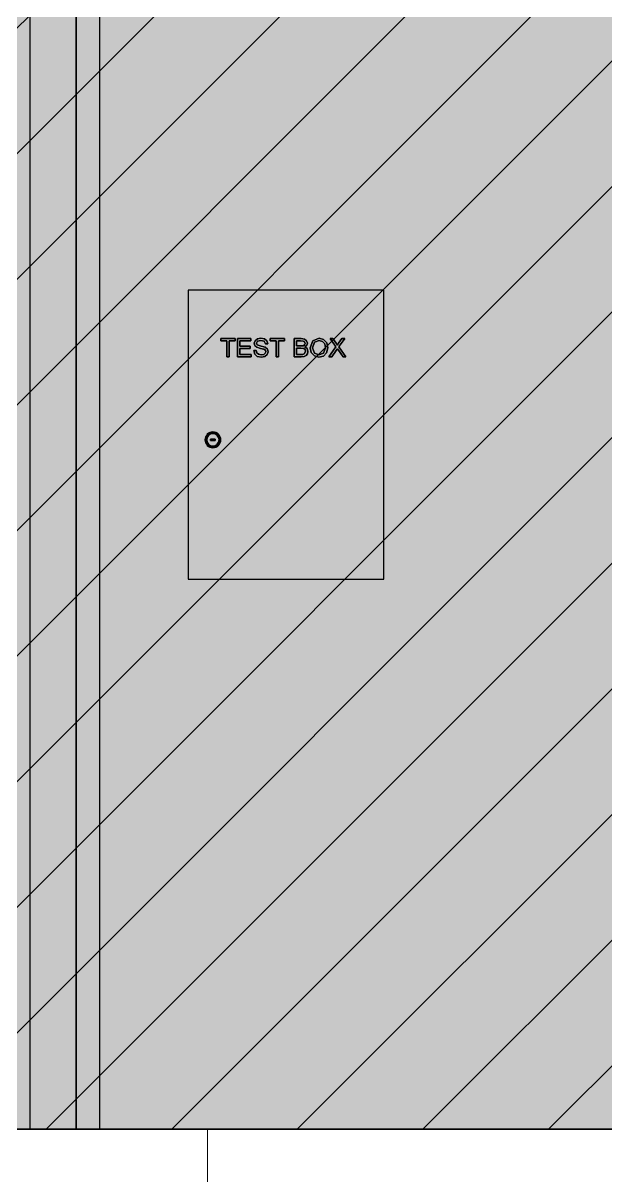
# Model space of a CAD drawing. Header units: millimetres. Extents: x 2519235 to 7246330, y 25937 to 201821.
# Drawn here: x 3260127 to 3260753, y 102240 to 103476 of the extents above; entities that cross this region are included whole.
import ezdxf
from ezdxf.xclip import XClip

# ---------------------------------------------------------------- set-up
doc = ezdxf.new("R2010")
doc.units = ezdxf.units.MM
doc.header["$XCLIPFRAME"] = 0
doc.set_wipeout_variables(frame=1)
doc.linetypes.add('HIDDEN', pattern=[0.375, 0.25, -0.125])
doc.linetypes.add('TA_GL_005.00000', pattern=[13.75, 5, -1.25, 1.25, -1.25, 5])
for name, color, linetype in [('000 - 0_HIDE_OBJ_FRAMING_DEF_SUB_1', 7, 'Continuous'), ('000 - 0_SYM_DWG_GRIDLINE_MAIN_COLOR_251', 7, 'Continuous'), ('000 - CONCRETE_COL_WIPEOUT_', 7, 'Continuous'), ('000 - CONCRETE_PRECAST_HATCH_', 7, 'Continuous'), ('000 - H A T C H', 7, 'Continuous'), ('_Wall-PRECAST-E1', 7, 'HIDDEN')]:
    doc.layers.add(name, color=color, linetype=linetype)
doc.styles.add('TA', font='', dxfattribs={"height": 4.5})
doc.styles.get('TA').set_extended_font_data('Cordia New')

# ---------------------------------------------------------------- blocks, each defined once
blk = doc.blocks.new('W-1-PP17-ENT1_REV02_20260415-163809_PP17_ENT1_SE_ELE3')
at = {"layer": '_Wall-PRECAST-E1', "color": 7, "lineweight": -3}
for points in [[(15900, 102289.9999999962), (17400, 102289.9999999962), (17400, 105289.9999999962), (15900, 105289.9999999962)], [(17400, 105289.9999999962), (18175.00881958846, 105289.9999999962), (18175.00881958846, 102289.9999999962), (17400, 102289.9999999962)]]:
    blk.add_lwpolyline(points, close=True, dxfattribs=at)
blk = doc.blocks.new('*U962')
at = {"layer": '000 - H A T C H'}
h = blk.add_hatch(dxfattribs=at)
h.set_pattern_fill('AR-CONC', scale=0.05)
h.set_pattern_definition([(49.99999999999999, (0, 0), (9.1092334498002, -0.7969542769451543), [0.9525000000000001, -10.4775]), (355, (0, 0), (-1.762171071248467, 9.552842261951758), [0.762, -8.3820292085]), (100.4514447, (0.7591003500000001, -0.066412675), (7.347062354517664, 8.755887595609755), [0.80950044, -8.904512229999998]), (46.18420000000001, (0, 2.54), (13.5539520446065, -2.102116396636358), [1.42875, -15.71625]), (96.63555760999996, (1.129495, 2.364825), (11.87020670257515, 12.37130622988608), [1.214251157, -13.356780408]), (351.1841511700001, (0, 2.54), (11.87020670324885, 12.37130622927663), [1.1429983535, -12.572986596]), (21, (1.27, 1.905), (7.580719563456625, -5.11325990935438), [0.9525000000000001, -10.4775]), (326.0000000000001, (1.27, 1.905), (3.090101417382354, 9.209398306115963), [0.762, -8.382]), (71.45144499999999, (1.90172663, 1.478895005), (10.67082096393581, 4.096138444295263), [0.8095004400000001, -8.90449688]), (37.50000000000001, (0, 0), (0.1544301625295909, 4.227751943657656), [0, -8.2804, 0, -8.509, 0, -8.41375]), (7.499999999999999, (0, 0), (3.340983125515288, 5.009028740905975), [0, -4.8514, 0, -8.0899, 0, -3.20675]), (327.5, (-2.8321, 0), (6.77952975834357, -0.2864371996336722), [0, -3.175, 0, -9.906, 0, -13.1445]), (317.5, (-4.1021, 0), (7.406459069300903, 1.271324551666652), [0, -4.1275, 0, -6.578600000000001, 0, -9.3345])])
h.paths.add_polyline_path([(-5.684341886080801e-14, 0), (8275.00881958846, 0), (8275.00881958846, 3000), (3000, 3000), (3000, 14750.00000000007), (0, 14749.99999999965)])
at = {"layer": '000 - CONCRETE_COL_WIPEOUT_', "color": 7}
blk.add_lwpolyline([(8275.00881958846, 0), (8275.00881958846, 3000), (3000, 3000), (3000, 14750.00000000007), (0, 14749.99999999965), (0, 0), (8275.00881958846, 0), (8275.00881958846, 0), (8275.00881958846, 0), (8275.00881958846, 0), (8275.00881958846, 0), (8275.00881958846, 0)], close=True, dxfattribs=at)
blk = doc.blocks.new('A$Ce4dc3cae')
at = {"layer": '_Wall-PRECAST-E1', "color": 7, "lineweight": -3}
for points in [[(6000, -14749.99999999965), (7500, -14749.99999999965), (7500, -11749.99999999965), (6000, -11749.99999999965)], [(7500, -11749.99999999965), (8275.00881958846, -11749.99999999965), (8275.00881958846, -14749.99999999965), (7500, -14749.99999999965)]]:
    blk.add_lwpolyline(points, close=True, dxfattribs=at)
blk = doc.blocks.new('A$C7a4bdc73')
at = {"color": 7}
blk.add_blockref('*U962', (0, -14749.99999999965), dxfattribs=at)
at = {"layer": '000 - CONCRETE_PRECAST_HATCH_'}
h = blk.add_hatch(dxfattribs=at)
h.set_pattern_fill('ANSI31', scale=30)
h.set_pattern_definition([(45, (0, 0), (-67.35192090801866, 67.35192090801866), [])])
h.paths.add_polyline_path([(0, -14749.99999999965), (0, 0), (3000, 4.220055416226387e-10), (3000, -11749.99999999965), (8275.00881958846, -11749.99999999965), (8275.00881958846, -14749.99999999965)])
at = {"layer": 'Defpoints', "color": 7}
blk.add_lwpolyline([(0, -14749.99999999965), (0, 0), (3000, 4.220055416226387e-10), (3000, -11749.99999999965), (8275.00881958846, -11749.99999999965), (8275.00881958846, -14749.99999999965)], close=True, dxfattribs=at)
at = {"color": 7}
blk.add_blockref('A$Ce4dc3cae', (0, 0), dxfattribs=at)
blk = doc.blocks.new('DPA_Flat type A - Flat Type A-34221842-ENTRANCE 1 - ELEVATION 4')
at = {"layer": '000 - 0_HIDE_OBJ_FRAMING_DEF_SUB_1', "color": 7}
for p, q in [((-2983542.744708441, 102289.9999999999), (-2983542.744708441, 105289.9999999999)), ((-2983542.744708441, 105289.9999999999), (-2983542.744708441, 102289.9999999999)), ((-2983517.744708441, 105289.9999999999), (-2983517.744708441, 102289.9999999999)), ((-2983517.744708441, 102289.9999999999), (-2983542.744708441, 102289.9999999999)), ((-2983542.744708441, 102289.9999999999), (-2982767.735888853, 102289.9999999999)), ((-2982792.735888853, 102289.9999999999), (-2983517.744708441, 102289.9999999999))]:
    blk.add_line(p, q, dxfattribs=at)
blk = doc.blocks.new('DPA_Curved type B - Curved Type B-V3-ENTRANCE 1 - ELEVATION 4')
at = {"layer": '000 - 0_HIDE_OBJ_FRAMING_DEF_SUB_1', "color": 7}
for p, q in [((-2983592.744708288, 105289.9999999999), (-2983592.744708288, 102289.9999999999)), ((-2983592.744708288, 105289.9999999999), (-2983592.744708288, 102289.9999999999)), ((-2983542.744708288, 102289.9999999999), (-2983542.744708288, 105289.9999999999)), ((-2983542.744708288, 105289.9999999999), (-2983542.744708288, 102289.9999999999)), ((-2985042.744708593, 102289.9999999999), (-2983542.744708288, 102289.9999999999)), ((-2983592.744708288, 102289.9999999999), (-2983602.744708288, 102289.9999999999)), ((-2983542.744708288, 102289.9999999999), (-2983592.744708288, 102289.9999999999))]:
    blk.add_line(p, q, dxfattribs=at)
blk = doc.blocks.new('ACM_TEST BOX - test box-V201-ENTRANCE 1 - ELEVATION 4')
at = {"layer": '000 - 0_HIDE_OBJ_FRAMING_DEF_SUB_1', "color": 7}
for p, q in [((-2983212.901103984, 103189.9999999999), (-2983422.901103984, 103189.9999999999)), ((-2983422.901103984, 103189.9999999999), (-2983422.901103984, 102879.9999999999)), ((-2983212.901103984, 102879.9999999999), (-2983212.901103984, 103189.9999999999)), ((-2983372.424734815, 103137.9872802737), (-2983387.8093502, 103137.9872802737)), ((-2983387.8093502, 103137.9872802737), (-2983387.8093502, 103135.5257418121)), ((-2983387.8093502, 103135.5257418121), (-2983387.8093502, 103137.9872802737)), ((-2983387.8093502, 103137.9872802737), (-2983372.424734815, 103137.9872802737)), ((-2983387.8093502, 103135.5257418121), (-2983381.347811739, 103135.5257418121)), ((-2983381.347811739, 103135.5257418121), (-2983387.8093502, 103135.5257418121)), ((-2983381.347811739, 103135.5257418121), (-2983381.347811739, 103118.2949725814)), ((-2983381.347811739, 103118.2949725814), (-2983381.347811739, 103135.5257418121)), ((-2983378.886273277, 103118.2949725814), (-2983378.886273277, 103135.5257418121)), ((-2983378.886273277, 103135.5257418121), (-2983372.424734815, 103135.5257418121)), ((-2983372.424734815, 103135.5257418121), (-2983378.886273277, 103135.5257418121)), ((-2983378.886273277, 103135.5257418121), (-2983378.886273277, 103118.2949725814)), ((-2983372.424734815, 103135.5257418121), (-2983372.424734815, 103137.9872802737)), ((-2983372.424734815, 103137.9872802737), (-2983372.424734815, 103135.5257418121)), ((-2983355.501657892, 103137.9872802737), (-2983369.655504046, 103137.9872802737)), ((-2983369.655504046, 103137.9872802737), (-2983369.655504046, 103118.2949725814)), ((-2983369.655504046, 103118.2949725814), (-2983369.655504046, 103137.9872802737)), ((-2983369.655504046, 103137.9872802737), (-2983355.501657892, 103137.9872802737)), ((-2983367.193965585, 103129.679587966), (-2983367.193965585, 103135.5257418121)), ((-2983367.193965585, 103135.5257418121), (-2983355.501657892, 103135.5257418121)), ((-2983355.501657892, 103135.5257418121), (-2983367.193965585, 103135.5257418121)), ((-2983367.193965585, 103135.5257418121), (-2983367.193965585, 103129.712372533)), ((-2983356.117042508, 103129.679587966), (-2983367.193965585, 103129.679587966)), ((-2983367.193965585, 103129.679587966), (-2983356.117042508, 103129.679587966)), ((-2983356.117042508, 103127.2180495044), (-2983356.117042508, 103129.679587966)), ((-2983356.117042508, 103129.679587966), (-2983356.117042508, 103127.2180495044)), ((-2983355.501657892, 103135.5257418121), (-2983355.501657892, 103137.9872802737)), ((-2983355.501657892, 103137.9872802737), (-2983355.501657892, 103135.5257418121)), ((-2983350.955984815, 103135.6579533506), (-2983351.8093502, 103132.8718956583)), ((-2983351.8093502, 103132.8718956583), (-2983350.955984815, 103135.6579533506)), ((-2983351.8093502, 103132.8718956583), (-2983351.119446354, 103130.4247802737)), ((-2983351.119446354, 103130.4247802737), (-2983351.8093502, 103132.8718956583)), ((-2983351.119446354, 103130.4247802737), (-2983349.025696354, 103128.5930495044)), ((-2983348.463196354, 103137.6242995044), (-2983350.955984815, 103135.6579533506)), ((-2983350.955984815, 103135.6579533506), (-2983348.463196354, 103137.6242995044)), ((-2983349.025696354, 103128.5930495044), (-2983350.305132519, 103129.712372533)), ((-2983349.347811739, 103132.9440110429), (-2983348.242042508, 103134.9872802737)), ((-2983348.242042508, 103134.9872802737), (-2983349.347811739, 103132.9440110429)), ((-2983348.564157892, 103131.2372802737), (-2983349.347811739, 103132.9440110429)), ((-2983349.347811739, 103132.9440110429), (-2983348.564157892, 103131.2372802737)), ((-2983344.544927123, 103129.8622802737), (-2983348.564157892, 103131.2372802737)), ((-2983348.564157892, 103131.2372802737), (-2983344.544927123, 103129.8622802737)), ((-2983344.814157892, 103138.2949725814), (-2983348.463196354, 103137.6242995044)), ((-2983348.463196354, 103137.6242995044), (-2983344.814157892, 103138.2949725814)), ((-2983348.242042508, 103134.9872802737), (-2983344.718004046, 103135.8334341198)), ((-2983344.718004046, 103135.8334341198), (-2983348.242042508, 103134.9872802737)), ((-2983340.919927123, 103137.5930495044), (-2983344.814157892, 103138.2949725814)), ((-2983344.814157892, 103138.2949725814), (-2983340.919927123, 103137.5930495044)), ((-2983344.718004046, 103135.8334341198), (-2983341.203580969, 103134.9776648891)), ((-2983341.203580969, 103134.9776648891), (-2983344.718004046, 103135.8334341198)), ((-2983340.189157892, 103128.6267033506), (-2983344.544927123, 103129.8622802737)), ((-2983344.01645859, 103129.712372533), (-2983340.189157892, 103128.6267033506)), ((-2983341.203580969, 103134.9776648891), (-2983339.8093502, 103132.4488187352)), ((-2983339.8093502, 103132.4488187352), (-2983341.203580969, 103134.9776648891)), ((-2983338.323773277, 103135.5305495044), (-2983340.919927123, 103137.5930495044)), ((-2983340.919927123, 103137.5930495044), (-2983338.323773277, 103135.5305495044)), ((-2983339.8093502, 103132.4488187352), (-2983337.347811738, 103132.4488187352)), ((-2983337.347811738, 103132.4488187352), (-2983339.8093502, 103132.4488187352)), ((-2983337.347811738, 103132.4488187352), (-2983338.323773277, 103135.5305495044)), ((-2983338.323773277, 103135.5305495044), (-2983337.347811738, 103132.4488187352)), ((-2983319.501657892, 103137.9872802737), (-2983334.886273277, 103137.9872802737)), ((-2983334.886273277, 103137.9872802737), (-2983334.886273277, 103135.5257418121)), ((-2983334.886273277, 103135.5257418121), (-2983334.886273277, 103137.9872802737)), ((-2983334.886273277, 103137.9872802737), (-2983319.501657892, 103137.9872802737)), ((-2983334.886273277, 103135.5257418121), (-2983328.424734815, 103135.5257418121)), ((-2983328.424734815, 103135.5257418121), (-2983334.886273277, 103135.5257418121)), ((-2983328.424734815, 103135.5257418121), (-2983328.424734815, 103118.2949725814)), ((-2983328.424734815, 103118.2949725814), (-2983328.424734815, 103135.5257418121)), ((-2983325.963196354, 103118.2949725814), (-2983325.963196354, 103135.5257418121)), ((-2983325.963196354, 103135.5257418121), (-2983319.501657892, 103135.5257418121)), ((-2983319.501657892, 103135.5257418121), (-2983325.963196354, 103135.5257418121)), ((-2983325.963196354, 103135.5257418121), (-2983325.963196354, 103118.2949725814)), ((-2983319.501657892, 103135.5257418121), (-2983319.501657892, 103137.9872802737)), ((-2983319.501657892, 103137.9872802737), (-2983319.501657892, 103135.5257418121)), ((-2983301.525696354, 103137.9872802737), (-2983309.040119431, 103137.9872802737)), ((-2983309.040119431, 103137.9872802737), (-2983309.040119431, 103118.2949725814)), ((-2983309.040119431, 103118.2949725814), (-2983309.040119431, 103137.9872802737)), ((-2983309.040119431, 103137.9872802737), (-2983301.525696354, 103137.9872802737)), ((-2983306.578580969, 103129.9872802737), (-2983306.578580969, 103135.5257418121)), ((-2983306.578580969, 103135.5257418121), (-2983302.424734816, 103135.5257418121)), ((-2983302.424734816, 103135.5257418121), (-2983306.578580969, 103135.5257418121)), ((-2983306.578580969, 103135.5257418121), (-2983306.578580969, 103129.9872802737)), ((-2983302.083388662, 103129.9872802737), (-2983306.578580969, 103129.9872802737)), ((-2983306.578580969, 103129.9872802737), (-2983302.083388662, 103129.9872802737)), ((-2983302.424734816, 103135.5257418121), (-2983299.261273277, 103135.2685302737)), ((-2983299.261273277, 103135.2685302737), (-2983302.424734816, 103135.5257418121)), ((-2983299.458388662, 103130.1988187352), (-2983302.083388662, 103129.9872802737)), ((-2983302.083388662, 103129.9872802737), (-2983299.458388662, 103130.1988187352)), ((-2983297.845407892, 103137.4079533506), (-2983301.525696354, 103137.9872802737)), ((-2983301.525696354, 103137.9872802737), (-2983297.845407892, 103137.4079533506)), ((-2983297.879061739, 103131.1098764275), (-2983299.458388662, 103130.1988187352)), ((-2983299.458388662, 103130.1988187352), (-2983297.879061739, 103131.1098764275)), ((-2983299.261273277, 103135.2685302737), (-2983297.843004046, 103134.3190110429)), ((-2983297.843004046, 103134.3190110429), (-2983299.261273277, 103135.2685302737)), ((-2983297.347811738, 103132.7132418121), (-2983297.879061739, 103131.1098764275)), ((-2983297.879061739, 103131.1098764275), (-2983297.347811738, 103132.7132418121)), ((-2983295.672330969, 103135.6267033506), (-2983297.845407892, 103137.4079533506)), ((-2983297.845407892, 103137.4079533506), (-2983295.672330969, 103135.6267033506)), ((-2983297.843004046, 103134.3190110429), (-2983297.347811738, 103132.7132418121)), ((-2983297.347811738, 103132.7132418121), (-2983297.843004046, 103134.3190110429)), ((-2983297.544927123, 103129.0642033506), (-2983295.54733097, 103130.8069918121)), ((-2983295.54733097, 103130.8069918121), (-2983297.544927123, 103129.0642033506)), ((-2983294.886273277, 103133.1074725814), (-2983295.672330969, 103135.6267033506)), ((-2983295.672330969, 103135.6267033506), (-2983294.886273277, 103133.1074725814)), ((-2983295.54733097, 103130.8069918121), (-2983294.886273277, 103133.1074725814)), ((-2983294.886273277, 103133.1074725814), (-2983295.54733097, 103130.8069918121)), ((-2983289.1843502, 103135.5305495044), (-2983291.8093502, 103127.8815110429)), ((-2983291.8093502, 103127.8815110429), (-2983289.1843502, 103135.5305495044)), ((-2983289.347811738, 103127.8574725814), (-2983287.294927123, 103133.9944918121)), ((-2983287.294927123, 103133.9944918121), (-2983289.347811738, 103127.8574725814)), ((-2983282.410311739, 103138.2949725814), (-2983289.1843502, 103135.5305495044)), ((-2983289.1843502, 103135.5305495044), (-2983282.410311739, 103138.2949725814)), ((-2983287.294927123, 103133.9944918121), (-2983282.395888662, 103135.8334341198)), ((-2983282.395888662, 103135.8334341198), (-2983287.294927123, 103133.9944918121)), ((-2983277.511273277, 103136.9968956583), (-2983282.410311739, 103138.2949725814)), ((-2983282.410311739, 103138.2949725814), (-2983277.511273277, 103136.9968956583)), ((-2983282.395888662, 103135.8334341198), (-2983278.782907892, 103134.8791071967)), ((-2983278.782907892, 103134.8791071967), (-2983282.395888662, 103135.8334341198)), ((-2983278.782907892, 103134.8791071967), (-2983276.338196354, 103132.1892033506)), ((-2983276.338196354, 103132.1892033506), (-2983278.782907892, 103134.8791071967)), ((-2983274.1843502, 103133.3767033506), (-2983277.511273277, 103136.9968956583)), ((-2983277.511273277, 103136.9968956583), (-2983274.1843502, 103133.3767033506)), ((-2983276.338196354, 103132.1892033506), (-2983275.501657892, 103128.1267033506)), ((-2983275.501657892, 103128.1267033506), (-2983276.338196354, 103132.1892033506)), ((-2983273.040119431, 103128.1074725814), (-2983274.1843502, 103133.3767033506)), ((-2983274.1843502, 103133.3767033506), (-2983273.040119431, 103128.1074725814)), ((-2983267.626657892, 103137.9872802737), (-2983270.578580969, 103137.9872802737)), ((-2983270.578580969, 103137.9872802737), (-2983264.218004046, 103129.0257418121)), ((-2983264.705349778, 103129.712372533), (-2983270.578580969, 103137.9872802737)), ((-2983270.578580969, 103137.9872802737), (-2983267.626657892, 103137.9872802737)), ((-2983264.044927123, 103132.9440110429), (-2983267.626657892, 103137.9872802737)), ((-2983267.626657892, 103137.9872802737), (-2983264.044927123, 103132.9440110429)), ((-2983262.838196354, 103130.9776648891), (-2983264.044927123, 103132.9440110429)), ((-2983264.044927123, 103132.9440110429), (-2983262.838196354, 103130.9776648891)), ((-2983261.424734815, 103132.9776648891), (-2983262.838196354, 103130.9776648891)), ((-2983262.838196354, 103130.9776648891), (-2983261.424734815, 103132.9776648891)), ((-2983257.881465585, 103137.9872802737), (-2983261.424734815, 103132.9776648891)), ((-2983261.424734815, 103132.9776648891), (-2983257.881465585, 103137.9872802737)), ((-2983261.2468502, 103128.9968956583), (-2983254.886273277, 103137.9872802737)), ((-2983254.886273277, 103137.9872802737), (-2983260.740659877, 103129.712372533)), ((-2983254.886273277, 103137.9872802737), (-2983257.881465585, 103137.9872802737)), ((-2983257.881465585, 103137.9872802737), (-2983254.886273277, 103137.9872802737)), ((-2983381.347811739, 103118.2949725814), (-2983378.886273277, 103118.2949725814)), ((-2983378.886273277, 103118.2949725814), (-2983381.347811739, 103118.2949725814)), ((-2983369.655504046, 103118.2949725814), (-2983355.193965585, 103118.2949725814)), ((-2983355.193965585, 103118.2949725814), (-2983369.655504046, 103118.2949725814)), ((-2983367.193965585, 103120.7565110429), (-2983367.193965585, 103127.2180495044)), ((-2983367.193965585, 103127.2180495044), (-2983356.117042508, 103127.2180495044)), ((-2983356.117042508, 103127.2180495044), (-2983367.193965585, 103127.2180495044)), ((-2983367.193965585, 103127.2180495044), (-2983367.193965585, 103120.7565110429)), ((-2983355.193965585, 103120.7565110429), (-2983367.193965585, 103120.7565110429)), ((-2983367.193965585, 103120.7565110429), (-2983355.193965585, 103120.7565110429)), ((-2983355.193965585, 103118.2949725814), (-2983355.193965585, 103120.7565110429)), ((-2983355.193965585, 103120.7565110429), (-2983355.193965585, 103118.2949725814)), ((-2983352.424734816, 103125.0642033506), (-2983351.362234816, 103121.304587966)), ((-2983349.963196354, 103125.0642033506), (-2983352.424734816, 103125.0642033506)), ((-2983352.424734816, 103125.0642033506), (-2983349.963196354, 103125.0642033506)), ((-2983351.362234816, 103121.304587966), (-2983352.424734816, 103125.0642033506)), ((-2983351.362234816, 103121.304587966), (-2983348.580984815, 103118.8142033506)), ((-2983348.580984815, 103118.8142033506), (-2983351.362234816, 103121.304587966)), ((-2983349.169927123, 103122.6002610429), (-2983349.963196354, 103125.0642033506)), ((-2983349.963196354, 103125.0642033506), (-2983349.169927123, 103122.6002610429)), ((-2983347.232427123, 103121.0425687352), (-2983349.169927123, 103122.6002610429)), ((-2983349.169927123, 103122.6002610429), (-2983347.232427123, 103121.0425687352)), ((-2983349.025696354, 103128.5930495044), (-2983345.167523277, 103127.3791071967)), ((-2983345.167523277, 103127.3791071967), (-2983349.025696354, 103128.5930495044)), ((-2983348.580984815, 103118.8142033506), (-2983344.1843502, 103117.9872802737)), ((-2983344.1843502, 103117.9872802737), (-2983348.580984815, 103118.8142033506)), ((-2983344.280504046, 103120.4488187352), (-2983347.232427123, 103121.0425687352)), ((-2983347.232427123, 103121.0425687352), (-2983344.280504046, 103120.4488187352)), ((-2983345.167523277, 103127.3791071967), (-2983341.583388662, 103126.4392033506)), ((-2983341.583388662, 103126.4392033506), (-2983345.167523277, 103127.3791071967)), ((-2983341.708388662, 103120.898337966), (-2983344.280504046, 103120.4488187352)), ((-2983344.280504046, 103120.4488187352), (-2983341.708388662, 103120.898337966)), ((-2983344.1843502, 103117.9872802737), (-2983340.460792508, 103118.7541071968)), ((-2983340.460792508, 103118.7541071968), (-2983344.1843502, 103117.9872802737)), ((-2983340.04733097, 103122.133914889), (-2983341.708388662, 103120.898337966)), ((-2983341.708388662, 103120.898337966), (-2983340.04733097, 103122.133914889)), ((-2983341.583388662, 103126.4392033506), (-2983339.910311738, 103125.3214148891)), ((-2983339.910311738, 103125.3214148891), (-2983341.583388662, 103126.4392033506)), ((-2983340.460792508, 103118.7541071968), (-2983337.922330969, 103120.9031456583)), ((-2983337.922330969, 103120.9031456583), (-2983340.460792508, 103118.7541071968)), ((-2983337.806946354, 103126.6315110429), (-2983340.189157892, 103128.6267033506)), ((-2983340.189157892, 103128.6267033506), (-2983337.806946354, 103126.6315110429)), ((-2983339.501657892, 103123.7853571967), (-2983340.04733097, 103122.133914889)), ((-2983340.04733097, 103122.133914889), (-2983339.501657892, 103123.7853571967)), ((-2983339.910311738, 103125.3214148891), (-2983339.501657892, 103123.7853571967)), ((-2983339.501657892, 103123.7853571967), (-2983339.910311738, 103125.3214148891)), ((-2983337.922330969, 103120.9031456583), (-2983337.040119431, 103123.8478571967)), ((-2983337.040119431, 103123.8478571967), (-2983337.922330969, 103120.9031456583)), ((-2983337.040119431, 103123.8478571967), (-2983337.806946354, 103126.6315110429)), ((-2983337.806946354, 103126.6315110429), (-2983337.040119431, 103123.8478571967)), ((-2983328.424734815, 103118.2949725814), (-2983325.963196354, 103118.2949725814)), ((-2983325.963196354, 103118.2949725814), (-2983328.424734815, 103118.2949725814)), ((-2983309.040119431, 103118.2949725814), (-2983301.583388662, 103118.2949725814)), ((-2983301.583388662, 103118.2949725814), (-2983309.040119431, 103118.2949725814)), ((-2983306.578580969, 103120.7565110429), (-2983306.578580969, 103127.5257418121)), ((-2983306.578580969, 103127.5257418121), (-2983301.770888662, 103127.5257418121)), ((-2983301.770888662, 103127.5257418121), (-2983306.578580969, 103127.5257418121)), ((-2983306.578580969, 103127.5257418121), (-2983306.578580969, 103120.7565110429)), ((-2983301.530504046, 103120.7565110429), (-2983306.578580969, 103120.7565110429)), ((-2983306.578580969, 103120.7565110429), (-2983301.530504046, 103120.7565110429)), ((-2983301.770888662, 103127.5257418121), (-2983298.730023277, 103127.1964148891)), ((-2983298.730023277, 103127.1964148891), (-2983301.770888662, 103127.5257418121)), ((-2983301.583388662, 103118.2949725814), (-2983298.427138662, 103118.6339148891)), ((-2983298.427138662, 103118.6339148891), (-2983301.583388662, 103118.2949725814)), ((-2983299.703580969, 103120.8526648891), (-2983301.530504046, 103120.7565110429)), ((-2983301.530504046, 103120.7565110429), (-2983299.703580969, 103120.8526648891)), ((-2983298.157907893, 103121.3887225814), (-2983299.703580969, 103120.8526648891)), ((-2983299.703580969, 103120.8526648891), (-2983298.157907893, 103121.3887225814)), ((-2983298.730023277, 103127.1964148891), (-2983297.203580969, 103126.054587966)), ((-2983297.203580969, 103126.054587966), (-2983298.730023277, 103127.1964148891)), ((-2983298.427138662, 103118.6339148891), (-2983296.285311738, 103119.6339148891)), ((-2983296.285311738, 103119.6339148891), (-2983298.427138662, 103118.6339148891)), ((-2983296.732427123, 103124.1411264275), (-2983298.157907893, 103121.3887225814)), ((-2983298.157907893, 103121.3887225814), (-2983296.732427123, 103124.1411264275)), ((-2983295.119446354, 103127.227664889), (-2983297.544927123, 103129.0642033506)), ((-2983297.544927123, 103129.0642033506), (-2983295.119446354, 103127.227664889)), ((-2983297.203580969, 103126.054587966), (-2983296.732427123, 103124.1411264275)), ((-2983296.732427123, 103124.1411264275), (-2983297.203580969, 103126.054587966)), ((-2983296.285311738, 103119.6339148891), (-2983294.850215585, 103121.5185302737)), ((-2983294.850215585, 103121.5185302737), (-2983296.285311738, 103119.6339148891)), ((-2983294.270888662, 103124.1651648891), (-2983295.119446354, 103127.227664889)), ((-2983295.119446354, 103127.227664889), (-2983294.270888662, 103124.1651648891)), ((-2983294.850215585, 103121.5185302737), (-2983294.270888662, 103124.1651648891)), ((-2983294.270888662, 103124.1651648891), (-2983294.850215585, 103121.5185302737)), ((-2983291.8093502, 103127.8815110429), (-2983290.6843502, 103122.9800687352)), ((-2983290.6843502, 103122.9800687352), (-2983291.8093502, 103127.8815110429)), ((-2983290.6843502, 103122.9800687352), (-2983287.376657892, 103119.3262225814)), ((-2983287.376657892, 103119.3262225814), (-2983290.6843502, 103122.9800687352)), ((-2983287.379061738, 103122.429587966), (-2983289.347811738, 103127.8574725814)), ((-2983289.347811738, 103127.8574725814), (-2983287.379061738, 103122.429587966)), ((-2983282.439157892, 103120.4488187352), (-2983287.379061738, 103122.429587966)), ((-2983287.379061738, 103122.429587966), (-2983282.439157892, 103120.4488187352)), ((-2983287.376657892, 103119.3262225814), (-2983282.424734815, 103117.9872802737)), ((-2983282.424734815, 103117.9872802737), (-2983287.376657892, 103119.3262225814)), ((-2983277.455984815, 103122.4488187352), (-2983282.439157892, 103120.4488187352)), ((-2983282.439157892, 103120.4488187352), (-2983277.455984815, 103122.4488187352)), ((-2983282.424734815, 103117.9872802737), (-2983277.657907892, 103119.1988187352)), ((-2983277.657907892, 103119.1988187352), (-2983282.424734815, 103117.9872802737)), ((-2983277.657907892, 103119.1988187352), (-2983274.244446354, 103122.7661264275)), ((-2983274.244446354, 103122.7661264275), (-2983277.657907892, 103119.1988187352)), ((-2983275.501657892, 103128.1267033506), (-2983277.455984815, 103122.4488187352)), ((-2983277.455984815, 103122.4488187352), (-2983275.501657892, 103128.1267033506)), ((-2983274.244446354, 103122.7661264275), (-2983273.040119431, 103128.1074725814)), ((-2983273.040119431, 103128.1074725814), (-2983274.244446354, 103122.7661264275)), ((-2983264.218004046, 103129.0257418121), (-2983271.8093502, 103118.2949725814)), ((-2983271.8093502, 103118.2949725814), (-2983264.218004046, 103129.0257418121)), ((-2983271.8093502, 103118.2949725814), (-2983268.814157892, 103118.2949725814)), ((-2983268.814157892, 103118.2949725814), (-2983271.8093502, 103118.2949725814)), ((-2983268.814157892, 103118.2949725814), (-2983263.876657892, 103125.2853571967)), ((-2983263.876657892, 103125.2853571967), (-2983268.814157892, 103118.2949725814)), ((-2983263.876657892, 103125.2853571967), (-2983262.718004046, 103126.9103571967)), ((-2983262.718004046, 103126.9103571967), (-2983263.876657892, 103125.2853571967)), ((-2983262.718004046, 103126.9103571967), (-2983261.665119431, 103125.429587966)), ((-2983261.665119431, 103125.429587966), (-2983262.718004046, 103126.9103571967)), ((-2983261.665119431, 103125.429587966), (-2983256.607427123, 103118.2949725814)), ((-2983256.607427123, 103118.2949725814), (-2983261.665119431, 103125.429587966)), ((-2983253.655504046, 103118.2949725814), (-2983261.2468502, 103128.9968956583)), ((-2983261.2468502, 103128.9968956583), (-2983253.655504046, 103118.2949725814)), ((-2983256.607427123, 103118.2949725814), (-2983253.655504046, 103118.2949725814)), ((-2983253.655504046, 103118.2949725814), (-2983256.607427123, 103118.2949725814)), ((-2983398.779518128, 103028.5235720045), (-2983398.779518128, 103030.0106786199)), ((-2983398.779518128, 103030.0106786199), (-2983393.779518127, 103030.0106786199)), ((-2983393.779518127, 103030.0106786199), (-2983398.779518128, 103030.0106786199)), ((-2983398.779518128, 103030.0106786199), (-2983398.779518128, 103028.5235720045)), ((-2983393.779518127, 103028.5235720045), (-2983398.779518128, 103028.5235720045)), ((-2983398.779518128, 103028.5235720045), (-2983393.779518127, 103028.5235720045)), ((-2983393.779518127, 103030.0106786199), (-2983393.779518127, 103028.5235720045)), ((-2983393.779518127, 103028.5235720045), (-2983393.779518127, 103030.0106786199)), ((-2983422.901103984, 102879.9999999999), (-2983212.901103984, 102879.9999999999))]:
    blk.add_line(p, q, dxfattribs=at)
for radius, start, end in [(8.508786460850388, 0, 180), (8.508786460384727, 0, 180), (7.557093902491033, 0, 180), (7.557093902956694, 0, 180), (6.558134530670941, 0, 180), (6.558134531136602, 0, 180), (8.508786460384727, 180, 0), (8.508786460850388, 180, 0), (7.557093902956694, 180, 0), (7.557093902491033, 180, 0), (6.558134531136602, 180, 0), (6.558134530670941, 180, 0)]:
    blk.add_arc((-2983396.186227333, 103029.3206515355), radius, start, end, dxfattribs=at)
blk = doc.blocks.new('A$C9a10139f')
at = {"layer": '000 - 0_HIDE_OBJ_FRAMING_DEF_SUB_1', "lineweight": 9}
h = blk.add_hatch(dxfattribs=at)
h.set_pattern_fill('FP_14', style=0, pattern_type=2)
h.set_pattern_definition([(90, (-7875.15646887105, -2709.999999998618), (-600, 3.673940397442059e-14), [])])
h.paths.add_polyline_path([(-14600.00017746771, -1509.999999998559), (-6550.00000000326, -1509.999999998559), (-6550.00000000326, -1209.999999998545), (-14600.00017746771, -1209.999999998545), (-14600.00017746771, -1317.208467668665)])
at = {"layer": '000 - 0_HIDE_OBJ_FRAMING_DEF_SUB_1', "color": 7, "lineweight": 9}
blk.add_line((-14600.00017746352, -1209.99999999869), (-6549.999999999534, -1209.99999999869), dxfattribs=at)
at = {"layer": '000 - 0_HIDE_OBJ_FRAMING_DEF_SUB_1', "color": 7}
for p, q in [((-6549.999999999534, -1209.99999999869), (-14600.00017746352, -1209.99999999869)), ((-6575.000177616719, -1209.99999999869), (-6875.000177617185, -1209.99999999869))]:
    blk.add_line(p, q, dxfattribs=at)
for name in ['DPA_Curved type B - Curved Type B-V3-ENTRANCE 1 - ELEVATION 4', 'DPA_Flat type A - Flat Type A-34221842-ENTRANCE 1 - ELEVATION 4', 'ACM_TEST BOX - test box-V201-ENTRANCE 1 - ELEVATION 4']:
    blk.add_blockref(name, (2976342.744531129, -103499.9999999986), dxfattribs=at)
blk = doc.blocks.new('*U996')
at = {"layer": '000 - 0_SYM_DWG_GRIDLINE_MAIN_COLOR_251', "color": 7, "linetype": 'ByBlock', "ltscale": 5}
blk.add_line((20.00000000000021, 0), (-877.9999999999998, 1.220479893294229e-13), dxfattribs=at)
at = {"color": 7, "style": 'TA', "flags": 1}
blk.add_attdef('LOCATION', (5.999999999999999, -6.000000000000001), '', height=4.5, rotation=270, dxfattribs=at)
blk = doc.blocks.new('W-1-PP17-ENT1_REV02_20260415-163734_PP17_ENT1_ELE3_DIMS')
at = {"layer": '000 - 0_SYM_DWG_GRIDLINE_MAIN_COLOR_251', "color": 7, "linetype": 'TA_GL_005.00000', "xscale": 50, "yscale": 50, "zscale": 50, "rotation": 180}
blk.add_blockref('*U996', (-18300, 102290), dxfattribs=at)

msp = doc.modelspace()

# ---------------------------------------------------------------- block references
at = {"color": 7}
ref = msp.add_blockref('A$C9a10139f', (3267384.512328175, 103500.0000000038), dxfattribs=at)
XClip(ref).set_block_clipping_path([(-25578.26678024605, -6873.350442467781), (-1221.0579811618663, 14432.327169098906)])

# ---------------------------------------------------------------- next in the draw order: block references
ref = msp.add_blockref('W-1-PP17-ENT1_REV02_20260415-163809_PP17_ENT1_SE_ELE3', (3242784.512328178, 3.768946044147015e-09), dxfattribs=at)
XClip(ref).set_block_clipping_path([(-978.2667802493088, 95732.32777897555), (41754.34533745982, 117932.32716909893)])

# ---------------------------------------------------------------- next in the draw order: block references
msp.add_blockref('A$C7a4bdc73', (3252684.512328178, 117039.9999999996), dxfattribs=at)

# ---------------------------------------------------------------- next in the draw order: block references
ref = msp.add_blockref('W-1-PP17-ENT1_REV02_20260415-163734_PP17_ENT1_ELE3_DIMS', (3242784.512328178, 3.768946044147015e-09), dxfattribs=at)
XClip(ref).set_block_clipping_path([(-1933.1517627602443, 96626.64955753226), (31604.35222299397, 118738.24060294124)])

doc.saveas('drawing.dxf')
